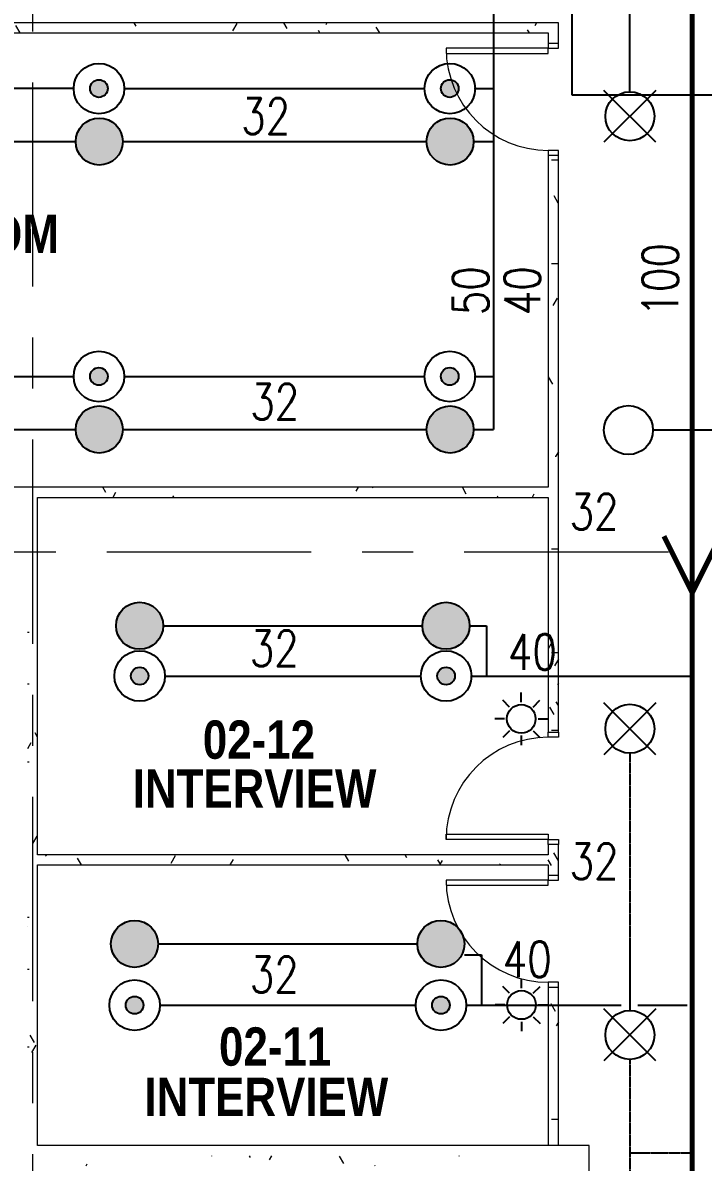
# Model space of a CAD drawing. Header units: millimetres. Extents: x -282761 to 137668, y -273845 to 94451.
# Drawn here: x 89311 to 95973, y -59604 to -48441 of the extents above; entities that cross this region are included whole.
import ezdxf

# ---------------------------------------------------------------- set-up
doc = ezdxf.new("R2010")
doc.units = ezdxf.units.MM
doc.linetypes.add('BLK_2 - 1ST__2ND_STOREY_PLAN-archi clean_11 SEPT 2024$0$IDA - Grid Line', pattern=[3500, 2000, -500.0000000000001, 500.0000000000001, -500.0000000000001])
doc.linetypes.add('HIDDEN2', pattern=[4.762499999999999, 3.175, -1.5875])
for name, color, linetype, lineweight in [('BLK_2 - 1ST__2ND_STOREY_PLAN-archi clean_11 SEPT 2024$0$0-1', 8, 'Continuous', 5), ('BLK_2 - 1ST__2ND_STOREY_PLAN-archi clean_11 SEPT 2024$0$1599_DB_A_BLK2_HQ_R21-2ND STOREY 20230517--$0$A-_DOOR----_E', 8, 'Continuous', 9), ('BLK_2 - 1ST__2ND_STOREY_PLAN-archi clean_11 SEPT 2024$0$1599_DB_A_BLK2_HQ_R21-2ND STOREY 20230517--$0$A-_WALL----_H-2', 8, 'Continuous', 9), ('BLK_2 - 1ST__2ND_STOREY_PLAN-archi clean_11 SEPT 2024$0$1599_DB_A_BLK2_HQ_R21-2ND STOREY 20230517--$0$S-_COLN----_E', 8, 'Continuous', 9), ('BLK_2 - 1ST__2ND_STOREY_PLAN-archi clean_11 SEPT 2024$0$_CATCHMENT_DRAIN', 8, 'Continuous', 0), ('BLK_2 - 1ST__2ND_STOREY_PLAN-archi clean_11 SEPT 2024$0$A-_WALL----_H-1', 8, 'Continuous', 9), ('BLK_2 - 1ST__2ND_STOREY_PLAN-archi clean_11 SEPT 2024$0$S-_ANOTGRID_E-1', 8, 'BLK_2 - 1ST__2ND_STOREY_PLAN-archi clean_11 SEPT 2024$0$IDA - Grid Line', 9)]:
    doc.layers.add(name, color=color, linetype=linetype, lineweight=lineweight)
for name, color, linetype in [('M-_FIRESPRK_T-', 7, 'Continuous'), ('M-_SPRKBEAM_E-', 12, 'HIDDEN2'), ('M-_SPRKPIEX_E-', 1, 'Continuous'), ('M-FIRE----_E-', 12, 'Continuous'), ('M_HR PIPE', 3, 'Continuous'), ('ROOMNAME', 7, 'Continuous')]:
    doc.layers.add(name, color=color, linetype=linetype)
doc.styles.add('BLK_2 - 1ST__2ND_STOREY_PLAN_12  JUNE 2024$0$Arial Narrow_B_2', font='ARIALNB.TTF', dxfattribs={"height": 499.9999999999997})
doc.styles.add('Simplex', font='SIMPLEX.shx', dxfattribs={"width": 0.8, "height": 2.5})
pattern_1 = [(0, (-41522.25302867088, -42727.71498560296), (1016, 254), [83.82, -678.18, 83.82, -678.18, -4064]), (0, (-41522.25302867088, -42727.71498560296), (1016, 254), [-1524, 83.82, -1440.18, 83.82, -678.18, -1778]), (0, (-41522.25302867088, -42727.71498560296), (1016, 254), [-3810, 83.82, -424.18, 83.82, -1186.18]), (120, (-41141.25302867088, -42600.71498560296), (-727.970452561247, 752.8818102449897), [83.81999999999876, -678.1799999999901, 83.81999999999876, -678.1799999999901, -4063.99999999996]), (120, (-41141.25302867088, -42600.71498560296), (-727.970452561247, 752.8818102449897), [-1523.99999999998, 83.81999999999876, -1440.17999999998, 83.81999999999876, -678.1799999999901, -1777.99999999998]), (120, (-41141.25302867088, -42600.71498560296), (-727.970452561247, 752.8818102449897), [-3809.99999999996, 83.81999999999876, -424.1799999999951, 83.81999999999876, -1186.17999999998]), (240, (-41014.25302867088, -42092.71498560296), (-288.0295474387523, -1006.88181024499), [83.82, -678.18, 83.82, -678.18, -4064]), (240, (-41014.25302867088, -42092.71498560296), (-288.0295474387523, -1006.88181024499), [-1524, 83.82, -1440.18, 83.82, -678.18, -1778]), (240, (-41014.25302867088, -42092.71498560296), (-288.0295474387523, -1006.88181024499), [-3810, 83.82, -424.18, 83.82, -1186.18])]

# ---------------------------------------------------------------- blocks, each defined once
blk = doc.blocks.new('Under B spk')
for p, q in [((318.1980515339463, -318.1980515339465), (-318.1980515339462, 318.1980515339465)), ((318.1980515339465, 318.1980515339463), (-318.1980515339465, -318.1980515339463))]:
    blk.add_line(p, q)
blk.add_circle((5.684341886080801e-14, 0), 299.9999999999999)
blk = doc.blocks.new('*U15')
at = {"layer": 'M-FIRE----_E-'}
blk.add_line((-33.092597344963, -33.09259736286367), (33.09259734495936, 33.09259736286367), dxfattribs=at)
blk = doc.blocks.new('*U14')
at = {"layer": 'M-FIRE----_E-', "color": 0, "linetype": 'ByBlock', "lineweight": -2, "transparency": 16777216}
for p, rotation in [((31455.06866212954, 13606.93696797399), 90), ((31603.98535025126, 13668.62027985662), 45), ((31393.38535024508, 13458.02027985302), 135), ((31814.58535025486, 13458.02027985045), 315.0000000000001), ((31455.06866212772, 13309.1035917313), 180), ((31603.98535024869, 13247.42027984685), 225.0000000000001), ((31752.90203837041, 13309.10359172948), 270)]:
    blk.add_blockref('*U15', p, dxfattribs=dict(at, rotation=rotation))
blk.add_blockref('*U15', (31752.90203837222, 13606.93696797217), dxfattribs=at)
blk = doc.blocks.new('Strobe Light')
at = {"layer": 'M-FIRE----_E-'}
blk.add_circle((0, 0), 140.4000000007727, dxfattribs=at)
blk.add_blockref('*U14', (-31603.98535024997, -13458.02027985173), dxfattribs=at)
blk = doc.blocks.new('SPK CONCEALED')
h = blk.add_hatch(color=256)
h.dxf.hatch_style = 1
h.paths.add_polyline_path([(239.9999999999999, 0, 1), (-239.9999999999999, 0, 1)])
at = {"color": 0, "linetype": 'Continuous'}
blk.add_circle((0, 0), 239.9999999999999, dxfattribs=at)
blk = doc.blocks.new('fire0101')
at = {"color": 0, "linetype": 'Continuous'}
blk.add_circle((0, 0), 99.99999999999999, dxfattribs=at)
blk = doc.blocks.new('ROYAL')
at = {"ltscale": 0.1}
h = blk.add_hatch(color=1, dxfattribs=at)
h.dxf.hatch_style = 1
h.paths.add_polyline_path([(16.95532158691713, 0.1068362706404513, 1), (-17.09320504359995, 0.1068362706404513, 1)])
at = {"layer": 'M-_SPRKPIEX_E-', "ltscale": 0.1}
for centre, radius in [((0, 0), 48.84441959564072), ((-0.06894172834140588, 0.1068362706404514), 17.02426331525854)]:
    blk.add_circle(centre, radius, dxfattribs=at)
blk = doc.blocks.new('BLK_2 - 1ST__2ND_STOREY_PLAN-archi clean_11 SEPT 2024$0$1599_DB_A_BLK2_HQ_R21_rvt-2-BLK 2 2ND STOREY PLAN')
at = {"layer": 'BLK_2 - 1ST__2ND_STOREY_PLAN-archi clean_11 SEPT 2024$0$A-_WALL----_H-1'}
h = blk.add_hatch(dxfattribs=at)
h.set_pattern_fill('FP_3', color=256, style=0, pattern_type=2)
h.set_pattern_definition([(0, (0, 0), (1016, 254), [83.82, -678.18, 83.82, -678.18, -4064]), (0, (0, 0), (1016, 254), [-1524, 83.82, -1440.18, 83.82, -678.18, -1778]), (0, (0, 0), (1016, 254), [-3810, 83.82, -424.18, 83.82, -1186.18]), (120, (381, 127), (-727.9704525612472, 752.8818102449898), [83.81999999999941, -678.1799999999953, 83.81999999999941, -678.1799999999953, -4063.999999999981]), (120, (381, 127), (-727.9704525612472, 752.8818102449898), [-1523.999999999991, 83.81999999999941, -1440.179999999991, 83.81999999999941, -678.1799999999953, -1777.999999999991]), (120, (381, 127), (-727.9704525612472, 752.8818102449898), [-3809.999999999981, 83.81999999999941, -424.1799999999977, 83.81999999999941, -1186.179999999991]), (240, (508, 635), (-288.0295474387523, -1006.88181024499), [83.82, -678.18, 83.82, -678.18, -4064]), (240, (508, 635), (-288.0295474387523, -1006.88181024499), [-1524, 83.82, -1440.18, 83.82, -678.18, -1778]), (240, (508, 635), (-288.0295474387523, -1006.88181024499), [-3810, 83.82, -424.18, 83.82, -1186.18])])
h.paths.add_polyline_path([(-126536.3718958294, -102134.0401298992), (-126536.3718958293, -101734.0401298991), (-126636.3718958294, -101734.0401298991), (-126636.3718958294, -102134.0401298992)])
h.paths.add_polyline_path([(-126536.3718958293, -100634.0401298991), (-126536.3718958293, -100619.0401298994), (-126636.3718958294, -100619.0401298994), (-126636.3718958294, -100634.0401298991), (-126586.3718958294, -100634.0401298991)])
h.paths.add_polyline_path([(-126636.3718958294, -99519.04012989941), (-126536.3718958293, -99519.04012989941), (-126536.3718958293, -99219.04012989941), (-126636.3718958294, -99219.04012989941), (-126636.3718958294, -99432.74259074868)])
h.paths.add_polyline_path([(-126636.3718958294, -98119.04012989938), (-126536.3718958293, -98119.04012989938), (-126536.3718958293, -95419.04012989913), (-126636.3718958294, -95419.04012989913), (-126636.3718958294, -98024.8627374536)])
h.paths.add_polyline_path([(-126536.3718958293, -94319.04012989912), (-126536.3718958293, -92469.04012989908), (-126636.3718958293, -92469.04012989908), (-126636.3718958293, -94319.04012989912), (-126586.3718958293, -94319.04012989912)])
h.paths.add_polyline_path([(-126636.3718958293, -91369.04012989908), (-126536.3718958293, -91369.04012989908), (-126536.3718958293, -91169.04012989912), (-126636.3718958293, -91169.04012989912), (-126636.3718958293, -91269.04012989908)])
blk = doc.blocks.new('BLK_2 - 1ST__2ND_STOREY_PLAN-archi clean_11 SEPT 2024$0$1599_DB_A_BLK2_HQ_R21-2ND STOREY 20230517--$0$IDA - F - Single - Swing - 1100L X 2200H - B2-TD01-3240950-LINKVIEW_BLK2_2ND STOREY')
at = {"layer": 'BLK_2 - 1ST__2ND_STOREY_PLAN-archi clean_11 SEPT 2024$0$1599_DB_A_BLK2_HQ_R21-2ND STOREY 20230517--$0$A-_DOOR----_E'}
for p, q in [((499.999999999996, 1050.000000000007), (449.999999999996, 1050.000000000007)), ((449.999999999996, 1050.000000000007), (449.999999999996, 50.00000000000691)), ((499.999999999996, 50.00000000000688), (499.999999999996, 1050.000000000007)), ((-500.0000000000015, 50.00000000048006), (-550.0000000000015, 50.00000000048022)), ((-500.0000000000018, -50.00000000045384), (-500.0000000000015, 50.00000000048006)), ((449.999999999996, 50.00000000000688), (499.999999999996, 50.00000000000688)), ((549.9999999999983, 50.00000000047667), (499.9999999999977, 50.00000000047683)), ((499.9999999999977, 50.00000000047683), (499.9999999999973, -50.00000000045706)), ((-550.0000000000018, -50.00000000045367), (-500.0000000000018, -50.00000000045384)), ((499.9999999999973, -50.00000000045706), (549.999999999998, -50.00000000045723))]:
    blk.add_line(p, q, dxfattribs=at)
blk.add_arc((499.9999999999996, 50.0000000000127), 999.9999999999937, 90.00000000000018, 180.0000000000001, dxfattribs=at)
blk = doc.blocks.new('BLK_2 - 1ST__2ND_STOREY_PLAN-archi clean_11 SEPT 2024$0$1599_DB_A_BLK2_HQ_R21-2ND STOREY 20230517--$0$IDA - F - Single - Swing - 1100L X 2200H - B2-TD01-3240952-LINKVIEW_BLK2_2ND STOREY')
at = {"layer": 'BLK_2 - 1ST__2ND_STOREY_PLAN-archi clean_11 SEPT 2024$0$1599_DB_A_BLK2_HQ_R21-2ND STOREY 20230517--$0$A-_DOOR----_E'}
for p, q in [((-550.0000000000018, 50.00000000045367), (-500.0000000000018, 50.00000000045384)), ((-500.0000000000018, 50.00000000045384), (-500.0000000000015, -50.00000000048006)), ((499.9999999999973, 50.00000000045706), (549.999999999998, 50.00000000045723)), ((499.9999999999977, -50.00000000047683), (499.9999999999973, 50.00000000045706)), ((-500.0000000000015, -50.00000000048006), (-550.0000000000015, -50.00000000048022)), ((449.999999999996, -50.00000000000688), (499.999999999996, -50.00000000000688)), ((449.999999999996, -1050.000000000007), (449.999999999996, -50.00000000000691)), ((499.999999999996, -50.00000000000688), (499.999999999996, -1050.000000000007)), ((549.9999999999983, -50.00000000047667), (499.9999999999977, -50.00000000047683)), ((499.999999999996, -1050.000000000007), (449.999999999996, -1050.000000000007))]:
    blk.add_line(p, q, dxfattribs=at)
blk.add_arc((499.9999999999996, -50.0000000000127), 999.9999999999953, 179.9999999999999, 269.9999999999995, dxfattribs=at)
blk = doc.blocks.new('BLK_2 - 1ST__2ND_STOREY_PLAN-archi clean_11 SEPT 2024')
at = {"layer": 'BLK_2 - 1ST__2ND_STOREY_PLAN-archi clean_11 SEPT 2024$0$1599_DB_A_BLK2_HQ_R21-2ND STOREY 20230517--$0$A-_WALL----_H-2'}
h = blk.add_hatch(dxfattribs=at)
h.set_pattern_fill('FP_3', color=256, style=0, pattern_type=2)
h.set_pattern_definition(pattern_1)
h.paths.add_polyline_path([(-36751.5437758944, -91369.04012989895), (-36751.5437758944, -91169.04012989892), (-36851.54377589443, -91169.04012989892), (-36851.54377589443, -91369.04012989895), (-36801.54377589442, -91369.04012989895)], flags=0)
h = blk.add_hatch(dxfattribs=at)
h.set_pattern_fill('FP_3', color=256, style=0, pattern_type=2)
h.set_pattern_definition(pattern_1)
h.paths.add_polyline_path([(-36751.5437758944, -99519.04012989928), (-36751.5437758944, -99219.04012989922), (-36851.54377589443, -99219.04012989922), (-36851.54377589443, -99519.04012989928), (-36801.54377589442, -99519.04012989928)], flags=0)
h = blk.add_hatch(dxfattribs=at)
h.set_pattern_fill('FP_3', color=256, style=0, pattern_type=2)
h.set_pattern_definition(pattern_1)
h.paths.add_polyline_path([(-36851.54377589443, -100634.040129899), (-36751.5437758944, -100634.040129899), (-36751.5437758944, -100619.0401298993), (-36851.54377589443, -100619.0401298993)], flags=0)
h = blk.add_hatch(dxfattribs=at)
h.set_pattern_fill('FP_3', color=256, style=0, pattern_type=2)
h.set_pattern_definition(pattern_1)
h.paths.add_polyline_path([(-36751.54377589446, -102134.040129899), (-36751.54377589446, -101734.040129899), (-36851.54377589443, -101734.040129899), (-36851.54377589443, -102134.040129899)], flags=0)
at = {"layer": 'BLK_2 - 1ST__2ND_STOREY_PLAN-archi clean_11 SEPT 2024$0$1599_DB_A_BLK2_HQ_R21-2ND STOREY 20230517--$0$S-_COLN----_E'}
h = blk.add_hatch(dxfattribs=at)
h.set_pattern_fill('FP_3', color=256, style=0, pattern_type=2)
h.set_pattern_definition(pattern_1)
h.paths.add_polyline_path([(-38963.18324772082, -91269.04012989896), (-36851.54377589443, -91269.04012989896), (-36851.54377589443, -91169.04012989892), (-45801.5437758946, -91169.04012989892), (-45801.5437758946, -91269.04012989896), (-45701.54377589461, -91269.04012989896)], flags=0)
h = blk.add_hatch(dxfattribs=at)
h.set_pattern_fill('FP_3', color=256, style=0, pattern_type=2)
h.set_pattern_definition(pattern_1)
h.paths.add_polyline_path([(-36751.5437758944, -94319.04012989893), (-36751.5437758944, -92469.04012989899), (-36851.54377589443, -92469.04012989899), (-36851.54377589443, -94319.04012989893), (-36801.54377589442, -94319.04012989893)], flags=0)
h = blk.add_hatch(dxfattribs=at)
h.set_pattern_fill('FP_3', color=256, style=0, pattern_type=2)
h.set_pattern_definition(pattern_1)
h.paths.add_polyline_path([(-36851.54377589443, -95419.04012989896), (-36751.5437758944, -95419.04012989896), (-36751.5437758944, -94319.04012989893), (-36851.54377589443, -94319.04012989893)], flags=0)
h = blk.add_hatch(dxfattribs=at)
h.set_pattern_fill('FP_3', color=256, style=0, pattern_type=2)
h.set_pattern_definition(pattern_1)
h.paths.add_polyline_path([(-36801.54377589442, -98119.04012989925), (-36751.5437758944, -98119.04012989925), (-36751.5437758944, -95419.04012989896), (-36851.54377589443, -95419.04012989896), (-36851.54377589443, -98119.04012989925)], flags=0)
h = blk.add_hatch(dxfattribs=at)
h.set_pattern_fill('FP_3', color=256, style=0, pattern_type=2)
h.set_pattern_definition(pattern_1)
h.paths.add_polyline_path([(-36851.54377589443, -95819.04012989893), (-36851.54377589443, -95719.04012989896), (-45701.54377589461, -95719.04012989889), (-45701.54377589461, -95819.04012989887), (-38963.18324772082, -95819.04012989892)], flags=0)
h = blk.add_hatch(dxfattribs=at)
h.set_pattern_fill('FP_3', color=256, style=0, pattern_type=2)
h.set_pattern_definition(pattern_1)
h.paths.add_polyline_path([(-41951.5437758944, -99319.04012989927), (-41851.54377589434, -99319.04012989927), (-41851.54377589434, -95819.04012989893), (-41951.5437758944, -95819.04012989893), (-41951.5437758944, -96828.3811333909)], flags=0)
h = blk.add_hatch(dxfattribs=at)
h.set_pattern_fill('FP_3', color=256, style=0, pattern_type=2)
h.set_pattern_definition(pattern_1)
h.paths.add_polyline_path([(-41951.5437758944, -102269.0401298993), (-41851.54377589434, -102269.0401298993), (-41851.54377589434, -99327.37346323168), (-41951.5437758944, -99327.37346323168), (-41951.5437758944, -101944.0158618327)], flags=0)
h = blk.add_hatch(dxfattribs=at)
h.set_pattern_fill('FP_3', color=256, style=0, pattern_type=2)
h.set_pattern_definition(pattern_1)
h.paths.add_polyline_path([(-38963.18324772082, -99419.04012989925), (-36851.54377589443, -99419.04012989925), (-36851.54377589443, -99319.04012989927), (-41851.54377589434, -99319.04012989927), (-41851.54377589434, -99419.04012989925)], flags=0)
h = blk.add_hatch(dxfattribs=at)
h.set_pattern_fill('FP_3', color=256, style=0, pattern_type=2)
h.set_pattern_definition(pattern_1)
h.paths.add_polyline_path([(-36851.54377589443, -101734.040129899), (-36751.54377589446, -101734.040129899), (-36751.5437758944, -100634.040129899), (-36851.54377589443, -100634.040129899)], flags=0)
h = blk.add_hatch(dxfattribs=at)
h.set_pattern_fill('FP_3', color=256, style=0, pattern_type=2)
h.set_pattern_definition(pattern_1)
h.paths.add_polyline_path([(-46179.28449730736, -102369.0401298993), (-36451.54377589461, -102369.0401298993), (-36451.54377589461, -102269.0401298993), (-47251.54377589465, -102269.0401298992), (-47251.54377589465, -102369.0401298993)], flags=0)
for p, q in [((-36751.5437758944, -91169.04012989886), (-45801.5437758946, -91169.04012989886)), ((-36751.5437758944, -91369.04012989887), (-36751.5437758944, -91169.04012989886)), ((-45701.54377589462, -91269.0401298989), (-36851.54377589445, -91269.0401298989)), ((-36851.54377589445, -91269.0401298989), (-36851.54377589445, -91369.04012989887)), ((-36851.54377589445, -91369.04012989887), (-36751.5437758944, -91369.04012989887)), ((-36851.54377589445, -92469.0401298989), (-36851.54377589445, -95719.0401298989)), ((-36751.5437758944, -92469.0401298989), (-36851.54377589445, -92469.0401298989)), ((-36751.5437758944, -98119.0401298992), (-36751.5437758944, -92469.0401298989)), ((-36851.54377589445, -95719.0401298989), (-45701.54377589462, -95719.04012989883)), ((-41851.54377589435, -99319.0401298992), (-41851.54377589435, -95819.04012989887)), ((-41851.54377589435, -95819.04012989881), (-36851.54377589445, -95819.04012989887)), ((-36851.54377589445, -95819.04012989887), (-36851.54377589445, -98119.0401298992)), ((-36851.54377589445, -98119.0401298992), (-36751.5437758944, -98119.0401298992)), ((-36851.54377589445, -99219.04012989913), (-36851.54377589445, -99319.0401298992)), ((-36751.5437758944, -99219.04012989913), (-36851.54377589445, -99219.04012989913)), ((-36751.5437758944, -99519.04012989922), (-36751.5437758944, -99219.04012989913)), ((-36851.54377589445, -99319.0401298992), (-41851.54377589435, -99319.0401298992)), ((-41851.54377589435, -99419.04012989916), (-36851.54377589445, -99419.04012989916)), ((-41851.54377589435, -102169.0401298992), (-41851.54377589435, -99419.04012989916)), ((-36851.54377589445, -99419.04012989916), (-36851.54377589445, -99519.04012989922)), ((-36851.54377589445, -99519.04012989922), (-36751.5437758944, -99519.04012989922)), ((-36751.5437758944, -100619.0401298992), (-36851.54377589445, -100619.0401298992))]:
    blk.add_line(p, q, dxfattribs=at)
for points in [[(-36851.54377589445, -100619.0401298992), (-36851.54377589445, -102169.0401298992)], [(-36751.5437758944, -102169.0401298992), (-36751.5437758944, -100619.0401298992)], [(-36451.54377589418, -102469.0401298991), (-36451.54377589483, -102169.0401298992), (-41851.54377589435, -102169.0401298992)]]:
    blk.add_lwpolyline(points, dxfattribs=at)
at = {"layer": 'BLK_2 - 1ST__2ND_STOREY_PLAN-archi clean_11 SEPT 2024$0$S-_ANOTGRID_E-1'}
for p, q in [((-41901.54377594232, -28753.00000000008), (-41901.54377594325, -122559.2518009278)), ((-51673.68984084009, -96352.37346320707), (4860.556394636194, -96352.37346320775))]:
    blk.add_line(p, q, dxfattribs=at)
at = {"layer": 'BLK_2 - 1ST__2ND_STOREY_PLAN-archi clean_11 SEPT 2024$0$0-1'}
blk.add_blockref('BLK_2 - 1ST__2ND_STOREY_PLAN-archi clean_11 SEPT 2024$0$1599_DB_A_BLK2_HQ_R21_rvt-2-BLK 2 2ND STOREY PLAN', (89784.8281199346, 0), dxfattribs=at)
at = {"layer": 'BLK_2 - 1ST__2ND_STOREY_PLAN-archi clean_11 SEPT 2024$0$1599_DB_A_BLK2_HQ_R21-2ND STOREY 20230517--$0$S-_COLN----_E'}
for name, p, rotation in [('BLK_2 - 1ST__2ND_STOREY_PLAN-archi clean_11 SEPT 2024$0$1599_DB_A_BLK2_HQ_R21-2ND STOREY 20230517--$0$IDA - F - Single - Swing - 1100L X 2200H - B2-TD01-3240950-LINKVIEW_BLK2_2ND STOREY', (-36801.54377589442, -91919.04012989887), 90), ('BLK_2 - 1ST__2ND_STOREY_PLAN-archi clean_11 SEPT 2024$0$1599_DB_A_BLK2_HQ_R21-2ND STOREY 20230517--$0$IDA - F - Single - Swing - 1100L X 2200H - B2-TD01-3240952-LINKVIEW_BLK2_2ND STOREY', (-36801.54377589443, -98669.04012989916), 270), ('BLK_2 - 1ST__2ND_STOREY_PLAN-archi clean_11 SEPT 2024$0$1599_DB_A_BLK2_HQ_R21-2ND STOREY 20230517--$0$IDA - F - Single - Swing - 1100L X 2200H - B2-TD01-3240950-LINKVIEW_BLK2_2ND STOREY', (-36801.54377589444, -100069.0401298992), 90)]:
    blk.add_blockref(name, p, dxfattribs=dict(at, rotation=rotation))

msp = doc.modelspace()

# ---------------------------------------------------------------- linework, layer by layer
at = {"layer": 'M-_SPRKBEAM_E-'}
for p, q in [((95255.53737271157, -55597.65847762932), (95255.53737271157, -58117.65847762932)), ((95255.53737271157, -58597.65847762932), (95255.53737271157, -61117.65847762932)), ((95255.53737271142, -59512.06432381502), (95865.8332501093, -59512.06432381502))]:
    msp.add_line(p, q, dxfattribs=at)
at = {"layer": 'M-_SPRKPIEX_E-'}
for p, q in [((93918.94884641957, -46790.62803808821), (93918.94884641957, -52425.81663992407)), ((95255.53737271157, -49117.65847762932), (95255.53737271157, -46774.65847765346)), ((89815.79082895775, -49085.56184279019), (86695.79082895775, -49085.56184279019)), ((90295.79082895775, -49085.56184279019), (93251.47279424901, -49085.56184279019)), ((93731.47279424901, -49085.56184279019), (93918.94884641957, -49085.56184279019)), ((86689.66474329258, -49605.53361670623), (89828.8647432926, -49605.53361670623)), ((90289.66474329258, -49605.53361670623), (93264.54670858386, -49605.53361670623)), ((93725.34670858385, -49605.53361670623), (93918.94884641957, -49605.53361670623)), ((86695.79082895775, -51905.84486600803), (89815.79082895775, -51905.84486600803)), ((90295.79082895775, -51905.84486600803), (93251.47279424901, -51905.84486600803)), ((93731.47279424901, -51905.84486600803), (93918.94884641956, -51905.84486600803)), ((86689.66474329258, -52425.81663992407), (89828.8647432926, -52425.81663992407)), ((90289.66474329258, -52425.81663992407), (93264.54670858386, -52425.81663992407)), ((93725.34670858385, -52425.81663992407), (93918.94884641957, -52425.81663992407)), ((96919.57232708123, -52431.27570159192), (95480.92273824394, -52431.27570159192)), ((90694.7285652471, -54348.79575451382), (93214.7285652471, -54348.79575451382)), ((93685.1285652471, -54348.79575451382), (93852.0755049598, -54348.79575451382)), ((93852.0755049598, -54348.79575451382), (93852.0755049598, -54841.32514432087)), ((90695.53737275917, -54841.32514432087), (93215.53737275917, -54841.32514432087)), ((93695.53737275917, -54841.32514432087), (95865.8332501093, -54841.32514432087)), ((90644.7285652471, -57465.90561805202), (93164.7285652471, -57465.90561805202)), ((93635.1285652471, -57573.79575451396), (93802.0755049598, -57573.79575451396)), ((93802.0755049598, -57573.79575451396), (93802.0755049598, -58066.32514432101)), ((90645.53737275917, -58066.32514432101), (93165.53737275917, -58066.32514432101)), ((93645.53737275917, -58066.32514432101), (95171.35556542175, -58066.32514432101)), ((95333.75203071022, -58066.32514432101), (95815.8332501093, -58066.32514432101))]:
    msp.add_line(p, q, dxfattribs=at)
at = {"layer": 'M-_SPRKPIEX_E-', "const_width": 50}
for points in [[(95865.8332501093, -46790.62803808821), (95865.8332501093, -66388.29739817645), (91513.92230307563, -66388.29739817645)], [(95588.95368321578, -53470.89934384027), (95865.8332501093, -54024.65847762731), (96142.71281700282, -53470.89934384027)]]:
    msp.add_lwpolyline(points, dxfattribs=at)
at = {"layer": 'M_HR PIPE'}
for p, q in [((94688.01499991464, -48275.19905676891), (94688.01499991464, -49146.22206257627)), ((94688.01499991464, -49146.22206257627), (103685.0367582263, -49146.22206257627))]:
    msp.add_line(p, q, dxfattribs=at)

# ---------------------------------------------------------------- block references
at = {"layer": 'BLK_2 - 1ST__2ND_STOREY_PLAN-archi clean_11 SEPT 2024$0$_CATCHMENT_DRAIN'}
msp.add_blockref('BLK_2 - 1ST__2ND_STOREY_PLAN-archi clean_11 SEPT 2024', (131307.0811486538, 42727.71498557815), dxfattribs=at)
at = {"layer": 'M-_SPRKPIEX_E-'}
for name, p, xscale, yscale, zscale in [('ROYAL', (90056.13984645747, -49086.10270141031), 5.0625, 5.0625, 5.0625), ('ROYAL', (93491.82181174874, -49086.10270141031), 5.0625, 5.0625, 5.0625), ('Under B spk', (95255.53737271157, -49357.65847762932), 0.8, 0.8, 0.8), ('SPK CONCEALED', (90059.26474329259, -49605.53361670623), 0.96, 0.96, 0.96), ('SPK CONCEALED', (93494.94670858386, -49605.53361670623), 0.96, 0.96, 0.96), ('ROYAL', (90056.13984645747, -51906.38572462815), 5.0625, 5.0625, 5.0625), ('ROYAL', (93491.82181174874, -51906.38572462815), 5.0625, 5.0625, 5.0625), ('SPK CONCEALED', (90059.26474329259, -52425.81663992407), 0.96, 0.96, 0.96), ('SPK CONCEALED', (93494.94670858386, -52425.81663992407), 0.96, 0.96, 0.96), ('SPK CONCEALED', (90454.7285652471, -54348.79575451382), 0.96, 0.96, 0.96), ('SPK CONCEALED', (93454.7285652471, -54348.79575451382), 0.96, 0.96, 0.96), ('ROYAL', (90455.53737275917, -54841.32514432087), 5.0625, 5.0625, 5.0625), ('ROYAL', (93455.53737275917, -54841.32514432087), 5.0625, 5.0625, 5.0625), ('Under B spk', (95255.53737271157, -55357.65847762932), 0.8, 0.8, 0.8), ('SPK CONCEALED', (90404.7285652471, -57465.90561805202), 0.96, 0.96, 0.96), ('SPK CONCEALED', (93404.7285652471, -57465.90561805202), 0.96, 0.96, 0.96), ('ROYAL', (90405.53737275917, -58066.32514432101), 5.0625, 5.0625, 5.0625), ('ROYAL', (93405.53737275917, -58066.32514432101), 5.0625, 5.0625, 5.0625), ('Under B spk', (95255.53737271157, -58357.65847762932), 0.8, 0.8, 0.8)]:
    msp.add_blockref(name, p, dxfattribs=dict(at, xscale=xscale, yscale=yscale, zscale=zscale))
at = {"layer": 'M-_SPRKPIEX_E-', "xscale": 2.4, "yscale": 2.4, "zscale": 2.4, "rotation": 258.865011862231}
msp.add_blockref('fire0101', (95240.92273824394, -52431.27570159192), dxfattribs=at)
at = {"layer": 'M-FIRE----_E-', "rotation": 89.99999999999999}
for p in [(94191.75776197303, -55260.82864628534), (94193.65125801212, -58063.60675504018)]:
    msp.add_blockref('Strobe Light', p, dxfattribs=at)

# ---------------------------------------------------------------- texts
at = {"layer": 'M-_FIRESPRK_T-', "style": 'Simplex', "width": 0.8}
for s, p in [('32', (91448.81939170923, -49530.93699616252)), ('32', (91537.58252472669, -52328.95475738775)), ('32', (94664.56227489933, -53407.10383570105)), ('32', (91533.02455497308, -54744.61275010354)), ('40', (94060.16829930735, -54779.39439510377)), ('32', (94664.56227489933, -56830.64383340441)), ('40', (94010.16829930735, -57791.57234812108)), ('32', (91533.02455497308, -57940.39374719175))]:
    msp.add_text(s, height=350, dxfattribs=at).set_placement(p)
for s, p in [('100', (95727.1955446747, -51319.21974684061)), ('50', (93871.2264195091, -51306.33607750016)), ('40', (94376.34387186742, -51306.33607750016))]:
    msp.add_text(s, height=350, rotation=90, dxfattribs=at).set_placement(p)
at = {"layer": 'ROOMNAME', "char_height": 375, "attachment_point": 1, "style": 'BLK_2 - 1ST__2ND_STOREY_PLAN_12  JUNE 2024$0$Arial Narrow_B_2'}
for s, insert, width in [('R-ROOM', (87874.23538144451, -50322.09034942884), 2906.117187499998), ('02-12', (91073.75722181023, -55276.32618181589), 2906.117187499998), ('INTERVIEW', (90387.05322614968, -55755.90960537568), 3948.310937499998), ('02-11', (91232.2288703101, -58283.29136238134), 2906.117187499998), ('INTERVIEW', (90502.4676475637, -58776.68515993637), 3948.310937499998)]:
    msp.add_mtext(s, dxfattribs=dict(at, insert=insert, width=width))

doc.saveas('drawing.dxf')
